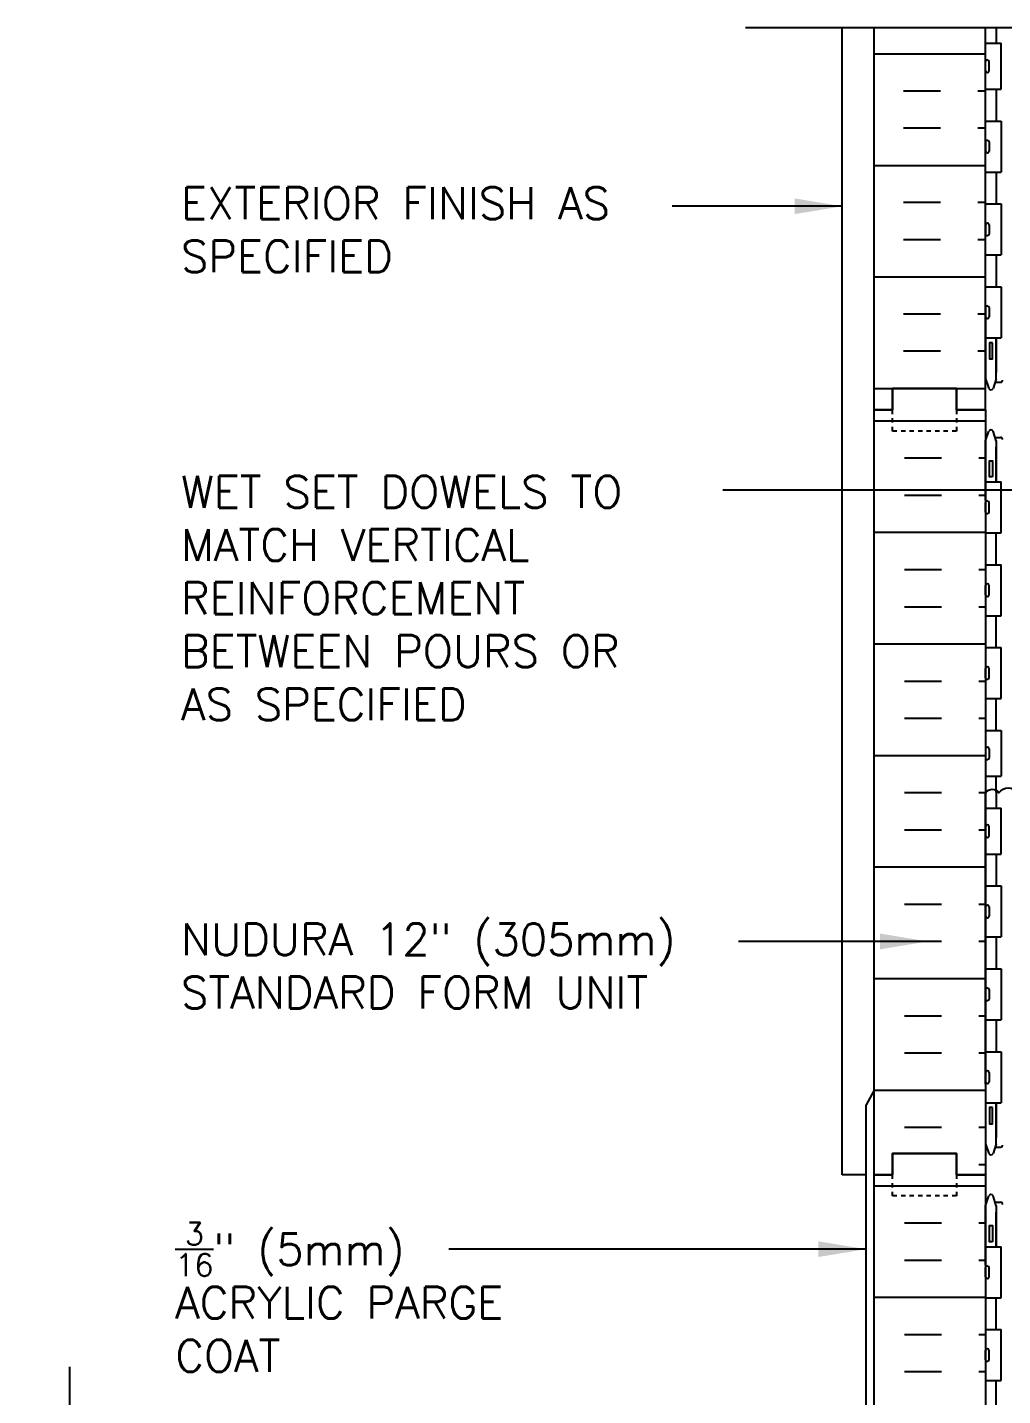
# Model space of a CAD drawing. Header units: inches. Extents: x 329.5 to 387.6, y 121.6 to 196.4.
# Drawn here: x 329.47 to 352.41, y 163.2 to 195.39 of the extents above; entities that cross this region are included whole.
import ezdxf

# ---------------------------------------------------------------- set-up
doc = ezdxf.new("R2010")
doc.units = ezdxf.units.IN
doc.header["$LTSCALE"] = 0.5
doc.header["$MEASUREMENT"] = 0
doc.linetypes.add('DASHED2', pattern=[0.375, 0.25, -0.125])
for name, color, linetype in [('HATCH', 12, 'Continuous'), ('line25', 2, 'Continuous'), ('LINE50', 5, 'Continuous'), ('LINE9', 9, 'Continuous'), ('TEXT', 4, 'Continuous'), ('Web_Edge', 9, 'Continuous')]:
    doc.layers.add(name, color=color, linetype=linetype)
doc.styles.add('DIM', font='romans.shx', dxfattribs={"width": 0.7})
doc.styles.add('ROMANS', font='romans.shx', dxfattribs={"height": 1.125})
doc.dimstyles.new('ext_12', dxfattribs={"dimscale": 12, "dimtxt": 0.09375, "dimasz": 0.09375, "dimexe": 0.09375, "dimexo": 0.0625, "dimgap": 0.0625, "dimtad": 1, "dimdec": 1, "dimzin": 3, "dimdsep": 46, "dimlunit": 4, "dimtxsty": 'DIM', "dimcen": 0.09, "dimdle": 0.09375, "dimclrt": 4, "dimadec": 0, "dimazin": 0, "dimtfac": 1, "dimtdec": 1, "dimtmove": 2, "dimatfit": 3, "dimfxl": 0, "dimfrac": 2, "dimtolj": 1, "dimtzin": 0, "dimarcsym": 0})

msp = doc.modelspace()

# ---------------------------------------------------------------- hatches: boundary and pattern name
at = {"layer": 'HATCH'}
h = msp.add_hatch(dxfattribs=at)
h.set_pattern_fill('INSUL', color=256, scale=7, style=0)
h.set_pattern_definition([(180, (361.448, 186.895), (0, 2.625), []), (180, (361.448, 187.77), (0, 2.625), [0.875, -0.875]), (180, (361.448, 188.645), (0, 2.625), [0.875, -0.875])])
h.paths.add_polyline_path([(349.386, 195.395), (352.011, 195.395), (352.011, 186.395), (351.323, 186.395), (351.323, 186.895), (349.823, 186.895), (349.823, 186.395), (349.386, 186.395)])
h = msp.add_hatch(dxfattribs=at)
h.set_pattern_fill('INSUL', color=256, scale=7, style=0)
h.set_pattern_definition([(0, (-2574.151, -228.6145), (0, 2.625), []), (0, (-2574.151, -227.7395), (0, 2.625), [0.875, -0.875]), (0, (-2574.151, -226.8645), (0, 2.625), [0.875, -0.875])])
h.paths.add_polyline_path([(349.386, 168.395), (349.823, 168.395), (349.823, 168.895), (351.323, 168.895), (351.323, 168.395), (352.011, 168.395), (352.011, 186.395), (351.323, 186.395), (351.323, 186.895), (349.823, 186.895), (349.823, 186.395), (349.386, 186.395)])
h = msp.add_hatch(dxfattribs=at)
h.set_pattern_fill('INSUL', color=256, scale=7, style=0)
h.set_pattern_definition([(0, (-2574.151, -246.6145), (0, 2.625), []), (0, (-2574.151, -245.7395), (0, 2.625), [0.875, -0.875]), (0, (-2574.151, -244.8645), (0, 2.625), [0.875, -0.875])])
h.paths.add_polyline_path([(349.386, 150.395), (349.823, 150.395), (349.823, 150.895), (351.323, 150.895), (351.323, 150.395), (352.011, 150.395), (352.011, 168.395), (351.323, 168.395), (351.323, 168.895), (349.823, 168.895), (349.823, 168.395), (349.386, 168.395)])

# ---------------------------------------------------------------- linework, layer by layer
msp.add_lwpolyline([(352.011, 177.382, -0.537374), (352.324, 177.382, -0.520567), (352.764, 177.382, -0.520567), (352.996, 177.382, -0.520567), (353.344, 177.382, -0.520567), (353.701, 177.382, -0.520567), (354.041, 177.382, -0.520567), (354.406, 177.382, -0.520567), (354.655, 177.382, -0.520567), (355.211, 177.382, -0.520567), (355.459, 177.382, -0.520567), (355.882, 177.382, -0.520567), (356.549, 177.382, -0.520567), (356.79, 177.382, -0.520567), (357.113, 177.382, -0.520567), (357.478, 177.382, -0.520567), (357.669, 177.382, -0.520567), (357.909, 177.382, -0.273733), (358.011, 177.365)], format="xyb", dxfattribs=at)
at = {"layer": 'line25'}
for p, q in [((349.386, 170.385), (349.386, 195.395)), ((352.011, 186.395), (352.011, 195.395)), ((352.011, 195.02), (352.376, 195.02)), ((352.376, 193.94), (352.376, 195.02)), ((352.011, 194.37), (352.011, 194.59)), ((352.011, 194.535), (352.011, 194.535)), ((352.051, 194.63), (352.051, 194.63)), ((352.091, 194.37), (352.091, 194.59)), ((352.011, 194.425), (352.011, 194.425)), ((352.051, 194.33), (352.051, 194.33)), ((352.011, 193.94), (352.376, 193.94)), ((352.011, 193.19), (352.376, 193.19)), ((352.376, 193.19), (352.376, 191.99)), ((352.011, 192.7), (352.011, 192.48)), ((352.011, 192.645), (352.011, 192.645)), ((352.051, 192.74), (352.051, 192.74)), ((352.091, 192.7), (352.091, 192.48)), ((352.011, 192.535), (352.011, 192.535)), ((352.051, 192.44), (352.051, 192.44)), ((352.011, 191.99), (352.376, 191.99)), ((352.011, 191.24), (352.376, 191.24)), ((352.376, 191.24), (352.376, 190.04)), ((352.011, 190.75), (352.011, 190.53)), ((352.011, 190.695), (352.011, 190.695)), ((352.051, 190.79), (352.051, 190.79)), ((352.091, 190.75), (352.091, 190.53)), ((352.011, 190.585), (352.011, 190.585)), ((352.051, 190.49), (352.051, 190.49)), ((352.011, 190.04), (352.376, 190.04)), ((352.011, 189.29), (352.376, 189.29)), ((352.376, 189.29), (352.376, 188.09)), ((352.011, 188.8), (352.011, 188.58)), ((352.011, 188.745), (352.011, 188.745)), ((352.051, 188.84), (352.051, 188.84)), ((352.091, 188.8), (352.091, 188.58)), ((352.011, 188.635), (352.011, 188.635)), ((352.051, 188.54), (352.051, 188.54)), ((352.011, 188.09), (352.376, 188.09)), ((352.011, 186.395), (352.011, 168.395)), ((352.011, 184.7), (352.376, 184.7)), ((352.376, 183.5), (352.376, 184.7)), ((352.011, 183.99), (352.011, 184.21)), ((352.051, 184.25), (352.051, 184.25)), ((352.091, 183.99), (352.091, 184.21)), ((352.011, 184.155), (352.011, 184.155)), ((352.011, 184.045), (352.011, 184.045)), ((352.051, 183.95), (352.051, 183.95)), ((352.011, 183.5), (352.376, 183.5)), ((352.011, 182.75), (352.376, 182.75)), ((352.376, 181.55), (352.376, 182.75)), ((352.011, 182.04), (352.011, 182.26)), ((352.051, 182.3), (352.051, 182.3)), ((352.091, 182.04), (352.091, 182.26)), ((352.011, 182.205), (352.011, 182.205)), ((352.011, 182.095), (352.011, 182.095)), ((352.051, 182), (352.051, 182)), ((352.011, 181.55), (352.376, 181.55)), ((352.011, 180.8), (352.376, 180.8)), ((352.376, 179.6), (352.376, 180.8)), ((352.051, 180.35), (352.051, 180.35)), ((352.011, 180.09), (352.011, 180.31)), ((352.011, 180.255), (352.011, 180.255)), ((352.011, 180.145), (352.011, 180.145)), ((352.051, 180.05), (352.051, 180.05)), ((352.091, 180.09), (352.091, 180.31)), ((352.011, 179.6), (352.376, 179.6)), ((352.011, 178.85), (352.376, 178.85)), ((352.376, 178.85), (352.376, 177.77)), ((352.011, 178.42), (352.011, 178.2)), ((352.051, 178.46), (352.051, 178.46)), ((352.091, 178.42), (352.091, 178.2)), ((352.011, 178.365), (352.011, 178.365)), ((352.011, 178.255), (352.011, 178.255)), ((352.051, 178.16), (352.051, 178.16)), ((352.011, 177.77), (352.376, 177.77)), ((352.011, 177.02), (352.376, 177.02)), ((352.376, 175.94), (352.376, 177.02)), ((352.011, 176.37), (352.011, 176.59)), ((352.011, 176.535), (352.011, 176.535)), ((352.051, 176.63), (352.051, 176.63)), ((352.091, 176.37), (352.091, 176.59)), ((352.011, 176.425), (352.011, 176.425)), ((352.051, 176.33), (352.051, 176.33)), ((352.011, 175.94), (352.376, 175.94)), ((352.011, 175.19), (352.376, 175.19)), ((352.376, 175.19), (352.376, 173.99)), ((352.011, 174.7), (352.011, 174.48)), ((352.011, 174.645), (352.011, 174.645)), ((352.011, 174.535), (352.011, 174.535)), ((352.051, 174.74), (352.051, 174.74)), ((352.091, 174.7), (352.091, 174.48)), ((352.051, 174.44), (352.051, 174.44)), ((352.011, 173.99), (352.376, 173.99)), ((352.011, 173.24), (352.376, 173.24)), ((352.376, 173.24), (352.376, 172.04)), ((352.011, 172.75), (352.011, 172.53)), ((352.011, 172.695), (352.011, 172.695)), ((352.091, 172.75), (352.091, 172.53)), ((352.011, 172.585), (352.011, 172.585)), ((352.051, 172.49), (352.051, 172.49)), ((352.011, 172.04), (352.376, 172.04)), ((352.011, 171.29), (352.376, 171.29)), ((352.376, 171.29), (352.376, 170.09)), ((352.011, 170.8), (352.011, 170.58)), ((352.011, 170.745), (352.011, 170.745)), ((352.051, 170.84), (352.051, 170.84)), ((352.091, 170.8), (352.091, 170.58)), ((352.011, 170.635), (352.011, 170.635)), ((352.051, 170.54), (352.051, 170.54)), ((352.011, 170.09), (352.376, 170.09)), ((352.011, 168.395), (352.011, 150.395)), ((352.011, 166.7), (352.376, 166.7)), ((352.376, 165.5), (352.376, 166.7)), ((352.011, 165.99), (352.011, 166.21)), ((352.011, 166.155), (352.011, 166.155)), ((352.051, 166.25), (352.051, 166.25)), ((352.091, 165.99), (352.091, 166.21)), ((352.011, 166.045), (352.011, 166.045)), ((352.051, 165.95), (352.051, 165.95)), ((352.011, 165.5), (352.376, 165.5)), ((352.011, 164.75), (352.376, 164.75)), ((352.376, 163.55), (352.376, 164.75)), ((352.011, 164.04), (352.011, 164.26)), ((352.051, 164.3), (352.051, 164.3)), ((352.091, 164.04), (352.091, 164.26)), ((352.011, 164.205), (352.011, 164.205)), ((352.011, 164.095), (352.011, 164.095)), ((352.051, 164), (352.051, 164)), ((352.011, 163.55), (352.376, 163.55))]:
    msp.add_line(p, q, dxfattribs=at)
for centre, start, end in [((352.051, 194.59), 90, 180), ((352.051, 194.59), 360, 90), ((352.051, 194.37), 180, 270), ((352.051, 194.37), 270, 0), ((352.051, 192.7), 90, 180), ((352.051, 192.7), 0, 90), ((352.051, 192.48), 180, 270), ((352.051, 192.48), 270, 0), ((352.051, 190.75), 90, 180), ((352.051, 190.75), 0, 90), ((352.051, 190.53), 180, 270), ((352.051, 190.53), 270, 0), ((352.051, 188.8), 90, 180), ((352.051, 188.8), 0, 90), ((352.051, 188.58), 180, 270), ((352.051, 188.58), 270, 0), ((352.051, 184.21), 90, 180), ((352.051, 184.21), 360, 90), ((352.051, 183.99), 180, 270), ((352.051, 183.99), 270, 0), ((352.051, 182.26), 90, 180), ((352.051, 182.26), 360, 90), ((352.051, 182.04), 180, 270), ((352.051, 182.04), 270, 0), ((352.051, 180.31), 90, 180), ((352.051, 180.31), 360, 90), ((352.051, 180.09), 180, 270), ((352.051, 180.09), 270, 0), ((352.051, 178.42), 90, 180), ((352.051, 178.42), 0, 90), ((352.051, 178.2), 180, 270), ((352.051, 178.2), 270, 0), ((352.051, 176.59), 90, 180), ((352.051, 176.59), 360, 90), ((352.051, 176.37), 180, 270), ((352.051, 176.37), 270, 0), ((352.051, 174.7), 90, 180), ((352.051, 174.7), 0, 90), ((352.051, 174.48), 180, 270), ((352.051, 174.48), 270, 0), ((352.051, 172.75), 90, 180), ((352.051, 172.75), 0, 90), ((352.051, 172.53), 180, 270), ((352.051, 172.53), 270, 0), ((352.051, 170.8), 90, 180), ((352.051, 170.8), 0, 90), ((352.051, 170.58), 180, 270), ((352.051, 170.58), 270, 0), ((352.051, 166.21), 90, 180), ((352.051, 166.21), 360, 90), ((352.051, 165.99), 180, 270), ((352.051, 165.99), 270, 0), ((352.051, 164.26), 90, 180), ((352.051, 164.26), 360, 90), ((352.051, 164.04), 180, 270), ((352.051, 164.04), 270, 0)]:
    msp.add_arc(centre, 0.04, start, end, dxfattribs=at)
at = {"layer": 'LINE50'}
for p, q in [((349.386, 186.395), (349.386, 195.395)), ((349.386, 168.395), (349.386, 186.395)), ((349.386, 150.395), (349.386, 168.395))]:
    msp.add_line(p, q, dxfattribs=at)
for points in [[(352.011, 186.395), (351.323, 186.395), (351.323, 186.895), (349.823, 186.895), (349.823, 186.395), (349.386, 186.395)], [(349.386, 186.395), (349.823, 186.395), (349.823, 186.895), (351.323, 186.895), (351.323, 186.395), (352.011, 186.395)], [(349.386, 168.395), (349.823, 168.395), (349.823, 168.895), (351.323, 168.895), (351.323, 168.395), (352.011, 168.395)], [(352.011, 168.395), (351.323, 168.395), (351.323, 168.895), (349.823, 168.895), (349.823, 168.395), (349.386, 168.395)]]:
    msp.add_lwpolyline(points, dxfattribs=at)
at = {"layer": 'LINE9'}
for p, q in [((346.359, 195.395), (356.886, 195.395)), ((348.636, 168.395), (348.636, 195.395)), ((349.386, 170.385), (349.198, 170.037)), ((349.198, 160.395), (349.198, 170.037)), ((349.198, 168.395), (348.636, 168.395))]:
    msp.add_line(p, q, dxfattribs=at)
at = {"layer": 'LINE9', "linetype": 'DASHED2', "ltscale": 0.15}
for points in [[(351.323, 186.395), (351.323, 186.395), (351.323, 185.895), (349.823, 185.895), (349.823, 186.395), (349.823, 186.395)], [(351.323, 186.395), (351.323, 186.395), (351.323, 185.895), (349.823, 185.895), (349.823, 186.395), (349.823, 186.395)], [(351.323, 168.395), (351.323, 168.395), (351.323, 167.895), (349.823, 167.895), (349.823, 168.395), (349.823, 168.395)], [(351.323, 168.395), (351.323, 168.395), (351.323, 167.895), (349.823, 167.895), (349.823, 168.395), (349.823, 168.395)]]:
    msp.add_lwpolyline(points, dxfattribs=at)
at = {"layer": 'LINE9'}
msp.add_lwpolyline([(330.466, 153.251), (330.466, 157.564), (329.466, 158.564), (331.466, 158.564), (330.466, 159.564), (330.466, 163.876)], dxfattribs=at)
at = {"layer": 'Web_Edge'}
for p, q in [((352.261, 187.124), (352.261, 188.09)), ((352.011, 187.124), (352.086, 186.894)), ((352.261, 187.124), (352.186, 186.894)), ((352.234, 187.044), (352.361, 187.044)), ((352.011, 185.666), (352.086, 185.896)), ((352.261, 185.666), (352.186, 185.896)), ((352.234, 185.746), (352.361, 185.746)), ((352.261, 185.666), (352.261, 184.7)), ((352.261, 169.124), (352.261, 170.09)), ((352.011, 169.124), (352.086, 168.894)), ((352.261, 169.124), (352.186, 168.894)), ((352.234, 169.044), (352.361, 169.044)), ((352.011, 167.666), (352.086, 167.896)), ((352.261, 167.666), (352.186, 167.896)), ((352.234, 167.746), (352.361, 167.746)), ((352.261, 167.666), (352.261, 166.7))]:
    msp.add_line(p, q, dxfattribs=at)
for points in [[(352.011, 188.524), (352.011, 195.395)], [(352.261, 195.395), (352.261, 195.01)], [(352.261, 193.94), (352.261, 193.18)], [(352.261, 191.99), (352.261, 191.234)], [(352.261, 190.04), (352.261, 189.284)], [(352.011, 188.524), (352.011, 187.124)], [(352.261, 188.09), (352.261, 187.274)], [(352.011, 184.266), (352.011, 185.666)], [(352.261, 184.7), (352.261, 185.516)], [(352.011, 184.266), (352.011, 177.395)], [(352.261, 182.75), (352.261, 183.506)], [(352.261, 180.8), (352.261, 181.556)], [(352.261, 178.85), (352.261, 179.609)], [(352.261, 177.395), (352.261, 177.779)], [(352.011, 170.524), (352.011, 177.395)], [(352.261, 177.395), (352.261, 177.02)], [(352.261, 175.94), (352.261, 175.19)], [(352.261, 173.99), (352.261, 173.24)], [(352.261, 172.04), (352.261, 171.29)], [(352.011, 170.524), (352.011, 169.124)], [(352.261, 170.09), (352.261, 169.274)], [(352.011, 166.266), (352.011, 167.666)], [(352.261, 166.7), (352.261, 167.516)], [(352.011, 166.266), (352.011, 159.395)], [(352.261, 164.75), (352.261, 165.506)], [(352.261, 162.8), (352.261, 163.556)]]:
    msp.add_lwpolyline(points, dxfattribs=at)
for points in [[(352.171, 187.974), (352.101, 187.974), (352.101, 187.594), (352.171, 187.594)], [(352.171, 184.816), (352.101, 184.816), (352.101, 185.196), (352.171, 185.196)], [(352.171, 169.974), (352.101, 169.974), (352.101, 169.594), (352.171, 169.594)], [(352.171, 166.816), (352.101, 166.816), (352.101, 167.196), (352.171, 167.196)]]:
    msp.add_lwpolyline(points, close=True, dxfattribs=at)
for centre, radius, start, end in [((352.361, 187.094), 0.05, 270, 0), ((352.136, 186.92), 0.0567, 208.0725, 331.9275), ((352.136, 185.87), 0.0567, 28.0725, 151.9275), ((352.361, 185.696), 0.05, 0, 90), ((352.361, 169.094), 0.05, 270, 0), ((352.136, 168.92), 0.0567, 208.0725, 331.9275), ((352.136, 167.87), 0.0567, 28.0725, 151.9275), ((352.361, 167.696), 0.05, 0, 90)]:
    msp.add_arc(centre, radius, start, end, dxfattribs=at)

# ---------------------------------------------------------------- texts
at = {"layer": 'TEXT', "char_height": 0.75, "attachment_point": 4, "style": 'ROMANS'}
for s, insert, width in [('EXTERIOR FINISH AS SPECIFIED', (333.081, 190.631), 11.51879), ('WET SET DOWELS TO MATCH VERTICAL REINFORCEMENT BETWEEN POURS OR AS SPECIFIED', (333.081, 181.965), 13.00272), ('NUDURA 12" (305mm) STANDARD FORM UNIT', (333.081, 173.309), 13.00272), ('\\A1;{\\H0.7x;\\S3/16;}" (5mm) ACRYLIC PARGE COAT', (332.945, 165.514), 8.97809)]:
    msp.add_mtext(s, dxfattribs=dict(at, insert=insert, width=width))

# ---------------------------------------------------------------- leaders
at = {"layer": 'TEXT'}
for points in [[(348.641, 191.185), (344.633, 191.185)], [(354.928, 184.506), (345.825, 184.507)], [(350.653, 173.884), (346.195, 173.885)], [(349.198, 166.643), (339.384, 166.643)]]:
    msp.add_leader(points, dimstyle='ext_12', dxfattribs=at)

doc.saveas('drawing.dxf')
